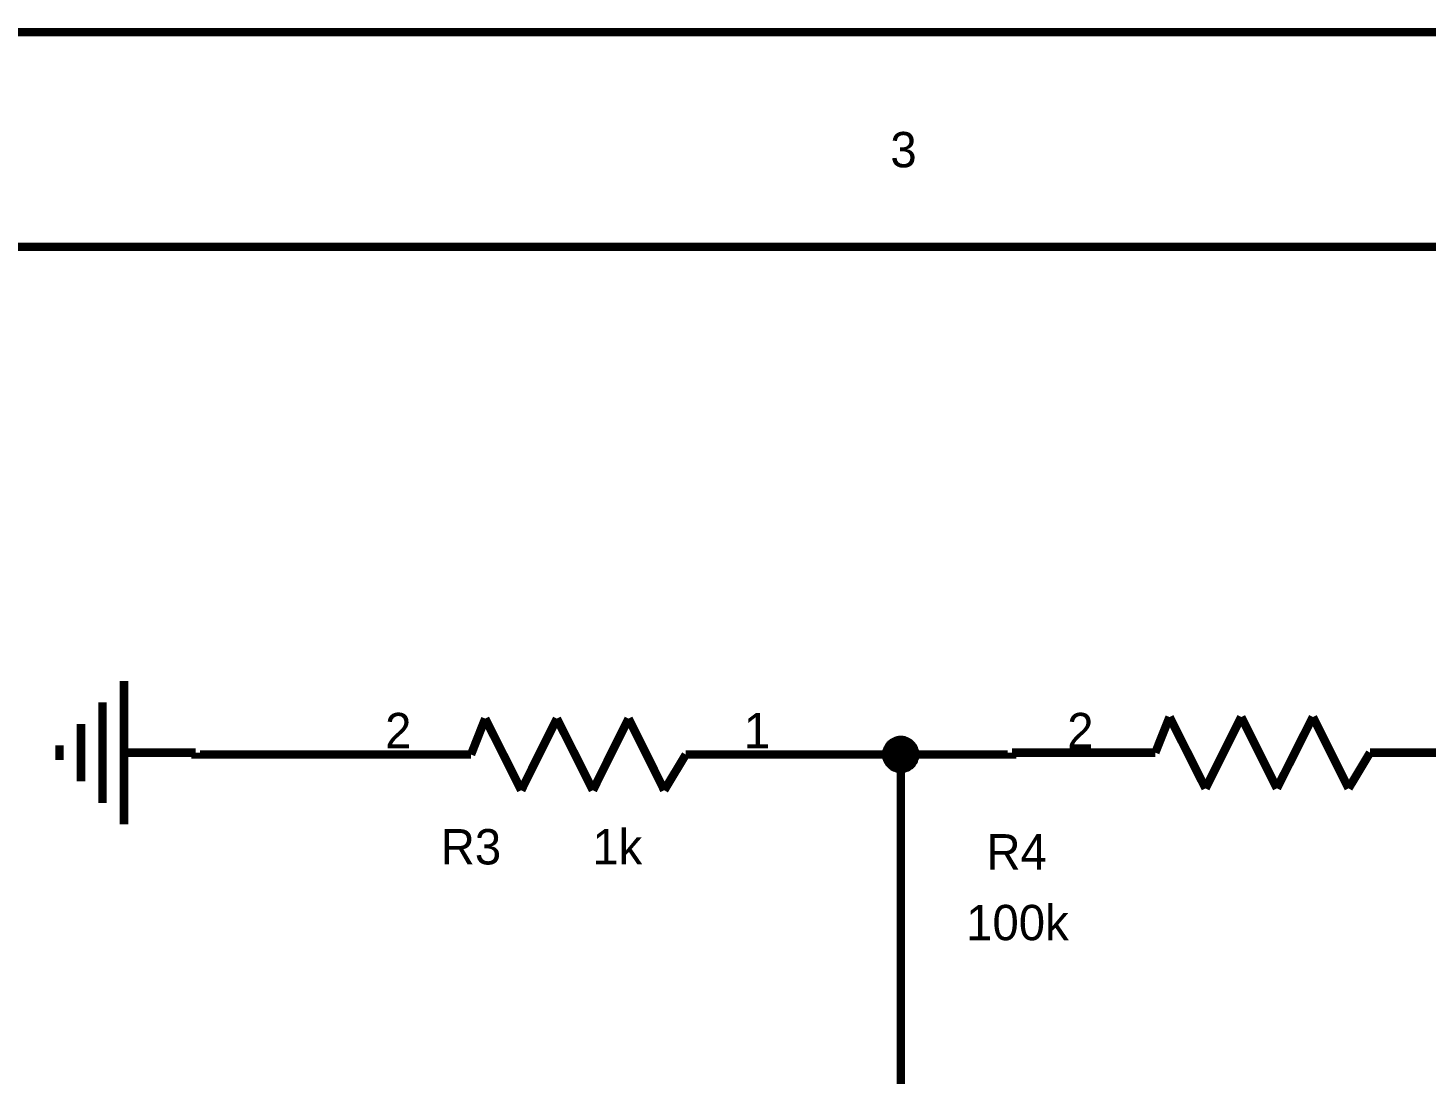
# Model space of a CAD drawing. Header units: millimetres. Extents: x 0 to 800, y 0 to 567.
# Drawn here: x 135.17 to 184.75, y 529.42 to 566.53 of the extents above; entities that cross this region are included whole.
import ezdxf

# ---------------------------------------------------------------- set-up
doc = ezdxf.new("R2010")
doc.units = ezdxf.units.MM
doc.layers.add('Sheet', color=255, linetype='Continuous')

msp = doc.modelspace()

# ---------------------------------------------------------------- linework, layer by layer
at = {"layer": 'Sheet'}
for points, const_width in [([(0, 566.375), (800.1, 566.375), (800.1, 0), (0, 0), (0, 566.375)], 0.3), ([(0, 566.375), (0, 0), (800.1, 0), (800.1, 566.375), (0, 566.375), (0, 566.375)], 0.0991), ([(7.661, 558.76), (792.484, 558.76), (792.484, 7.616), (7.661, 7.616), (7.661, 558.76)], 0.3), ([(7.661, 558.76), (7.661, 7.616), (792.484, 7.616), (792.484, 558.76), (7.661, 558.76), (7.661, 558.76)], 0.0991)]:
    msp.add_lwpolyline(points, close=True, dxfattribs=dict(at, const_width=const_width))
for points, const_width in [([(138.573, 543.36), (138.573, 538.276)], 0.3), ([(137.811, 542.599), (137.811, 539.038)], 0.3), ([(137.05, 541.837), (137.05, 539.799)], 0.3), ([(151.385, 542.028), (150.881, 540.751)], 0.3), ([(152.662, 539.485), (151.385, 542.028)], 0.3), ([(153.927, 542.028), (152.662, 539.485)], 0.3), ([(155.204, 539.485), (153.927, 542.028)], 0.3), ([(156.47, 542.028), (155.204, 539.485)], 0.3), ([(157.735, 539.485), (156.47, 542.028)], 0.3), ([(175.655, 542.084), (175.151, 540.818)], 0.3), ([(176.931, 539.553), (175.655, 542.084)], 0.3), ([(178.197, 542.084), (176.931, 539.553)], 0.3), ([(179.463, 539.553), (178.197, 542.084)], 0.3), ([(180.739, 542.084), (179.463, 539.553)], 0.3), ([(182.005, 539.553), (180.739, 542.084)], 0.3), ([(136.288, 541.076), (136.288, 540.561)], 0.3), ([(141.115, 540.818), (138.573, 540.818)], 0.3), ([(141.115, 540.818), (141.115, 540.751), (145.796, 540.751)], 0.3), ([(163.581, 540.751), (166.124, 540.751), (170.066, 540.751), (170.066, 540.818)], 0.3), ([(165.609, 540.751), (165.609, 540.773), (165.609, 540.807), (165.62, 540.829), (165.62, 540.852), (165.62, 540.874), (165.631, 540.908), (165.642, 540.93), (165.653, 540.953), (165.665, 540.975), (165.676, 540.997), (165.687, 541.02), (165.698, 541.042), (165.709, 541.053), (165.732, 541.076), (165.743, 541.098), (165.765, 541.109), (165.777, 541.132), (165.799, 541.143), (165.821, 541.165), (165.833, 541.177), (165.855, 541.188), (165.877, 541.199), (165.9, 541.21), (165.922, 541.221), (165.945, 541.233), (165.967, 541.244), (166.001, 541.255), (166.023, 541.255), (166.045, 541.255), (166.068, 541.266), (166.101, 541.266), (166.124, 541.266)], 0.3), ([(165.609, 540.751), (165.609, 540.773), (165.609, 540.807), (165.62, 540.829), (165.62, 540.852), (165.62, 540.874), (165.631, 540.908), (165.642, 540.93), (165.653, 540.953), (165.665, 540.975), (165.676, 540.997), (165.687, 541.02), (165.698, 541.042), (165.709, 541.053), (165.732, 541.076), (165.743, 541.098), (165.765, 541.109), (165.777, 541.132), (165.799, 541.143), (165.821, 541.165), (165.833, 541.177), (165.855, 541.188), (165.877, 541.199), (165.9, 541.21), (165.922, 541.221), (165.945, 541.233), (165.967, 541.244), (166.001, 541.255), (166.023, 541.255), (166.045, 541.255), (166.068, 541.266), (166.101, 541.266), (166.124, 541.266)], 0.3), ([(165.609, 540.751), (165.609, 540.773), (165.609, 540.807), (165.62, 540.829), (165.62, 540.852), (165.62, 540.874), (165.631, 540.908), (165.642, 540.93), (165.653, 540.953), (165.665, 540.975), (165.676, 540.997), (165.687, 541.02), (165.698, 541.042), (165.709, 541.053), (165.732, 541.076), (165.743, 541.098), (165.765, 541.109), (165.777, 541.132), (165.799, 541.143), (165.821, 541.165), (165.833, 541.177), (165.855, 541.188), (165.877, 541.199), (165.9, 541.21), (165.922, 541.221), (165.945, 541.233), (165.967, 541.244), (166.001, 541.255), (166.023, 541.255), (166.045, 541.255), (166.068, 541.266), (166.101, 541.266), (166.124, 541.266)], 0.3), ([(165.609, 540.751), (165.609, 540.773), (165.609, 540.807), (165.62, 540.829), (165.62, 540.852), (165.62, 540.874), (165.631, 540.908), (165.642, 540.93), (165.653, 540.953), (165.665, 540.975), (165.676, 540.997), (165.687, 541.02), (165.698, 541.042), (165.709, 541.053), (165.732, 541.076), (165.743, 541.098), (165.765, 541.109), (165.777, 541.132), (165.799, 541.143), (165.821, 541.165), (165.833, 541.177), (165.855, 541.188), (165.877, 541.199), (165.9, 541.21), (165.922, 541.221), (165.945, 541.233), (165.967, 541.244), (166.001, 541.255), (166.023, 541.255), (166.045, 541.255), (166.068, 541.266), (166.101, 541.266), (166.124, 541.266)], 0.3), ([(165.609, 540.751), (165.609, 540.773), (165.609, 540.807), (165.62, 540.829), (165.62, 540.852), (165.62, 540.874), (165.631, 540.908), (165.642, 540.93), (165.653, 540.953), (165.665, 540.975), (165.676, 540.997), (165.687, 541.02), (165.698, 541.042), (165.709, 541.053), (165.732, 541.076), (165.743, 541.098), (165.765, 541.109), (165.777, 541.132), (165.799, 541.143), (165.821, 541.165), (165.833, 541.177), (165.855, 541.188), (165.877, 541.199), (165.9, 541.21), (165.922, 541.221), (165.945, 541.233), (165.967, 541.244), (166.001, 541.255), (166.023, 541.255), (166.045, 541.255), (166.068, 541.266), (166.101, 541.266), (166.124, 541.266)], 0.0991), ([(165.609, 540.751), (165.609, 540.773), (165.609, 540.807), (165.62, 540.829), (165.62, 540.852), (165.62, 540.874), (165.631, 540.908), (165.642, 540.93), (165.653, 540.953), (165.665, 540.975), (165.676, 540.997), (165.687, 541.02), (165.698, 541.042), (165.709, 541.053), (165.732, 541.076), (165.743, 541.098), (165.765, 541.109), (165.777, 541.132), (165.799, 541.143), (165.821, 541.165), (165.833, 541.177), (165.855, 541.188), (165.877, 541.199), (165.9, 541.21), (165.922, 541.221), (165.945, 541.233), (165.967, 541.244), (166.001, 541.255), (166.023, 541.255), (166.045, 541.255), (166.068, 541.266), (166.101, 541.266), (166.124, 541.266)], 0.0991), ([(165.609, 540.751), (165.609, 540.773), (165.609, 540.807), (165.62, 540.829), (165.62, 540.852), (165.62, 540.874), (165.631, 540.908), (165.642, 540.93), (165.653, 540.953), (165.665, 540.975), (165.676, 540.997), (165.687, 541.02), (165.698, 541.042), (165.709, 541.053), (165.732, 541.076), (165.743, 541.098), (165.765, 541.109), (165.777, 541.132), (165.799, 541.143), (165.821, 541.165), (165.833, 541.177), (165.855, 541.188), (165.877, 541.199), (165.9, 541.21), (165.922, 541.221), (165.945, 541.233), (165.967, 541.244), (166.001, 541.255), (166.023, 541.255), (166.045, 541.255), (166.068, 541.266), (166.101, 541.266), (166.124, 541.266)], 0.0991), ([(165.609, 540.751), (165.609, 540.773), (165.609, 540.807), (165.62, 540.829), (165.62, 540.852), (165.62, 540.874), (165.631, 540.908), (165.642, 540.93), (165.653, 540.953), (165.665, 540.975), (165.676, 540.997), (165.687, 541.02), (165.698, 541.042), (165.709, 541.053), (165.732, 541.076), (165.743, 541.098), (165.765, 541.109), (165.777, 541.132), (165.799, 541.143), (165.821, 541.165), (165.833, 541.177), (165.855, 541.188), (165.877, 541.199), (165.9, 541.21), (165.922, 541.221), (165.945, 541.233), (165.967, 541.244), (166.001, 541.255), (166.023, 541.255), (166.045, 541.255), (166.068, 541.266), (166.101, 541.266), (166.124, 541.266)], 0.0991), ([(166.124, 541.266), (166.124, 541.266)], 0.3), ([(166.124, 541.266), (166.146, 541.266), (166.18, 541.266), (166.202, 541.255), (166.225, 541.255), (166.247, 541.255), (166.269, 541.244), (166.303, 541.233), (166.325, 541.221), (166.348, 541.21), (166.37, 541.199), (166.381, 541.188), (166.404, 541.177), (166.426, 541.165), (166.449, 541.143), (166.46, 541.132), (166.482, 541.109), (166.493, 541.098), (166.516, 541.076), (166.527, 541.053), (166.538, 541.042), (166.561, 541.02), (166.572, 540.997), (166.583, 540.975), (166.583, 540.953), (166.594, 540.93), (166.605, 540.908), (166.617, 540.874), (166.617, 540.852), (166.617, 540.829), (166.628, 540.807), (166.628, 540.773), (166.628, 540.751)], 0.3), ([(166.124, 541.266), (166.124, 541.266)], 0.3), ([(166.124, 541.266), (166.146, 541.266), (166.18, 541.266), (166.202, 541.255), (166.225, 541.255), (166.247, 541.255), (166.269, 541.244), (166.303, 541.233), (166.325, 541.221), (166.348, 541.21), (166.37, 541.199), (166.381, 541.188), (166.404, 541.177), (166.426, 541.165), (166.449, 541.143), (166.46, 541.132), (166.482, 541.109), (166.493, 541.098), (166.516, 541.076), (166.527, 541.053), (166.538, 541.042), (166.561, 541.02), (166.572, 540.997), (166.583, 540.975), (166.583, 540.953), (166.594, 540.93), (166.605, 540.908), (166.617, 540.874), (166.617, 540.852), (166.617, 540.829), (166.628, 540.807), (166.628, 540.773), (166.628, 540.751)], 0.3), ([(166.124, 541.266), (166.124, 541.266)], 0.3), ([(166.124, 541.266), (166.146, 541.266), (166.18, 541.266), (166.202, 541.255), (166.225, 541.255), (166.247, 541.255), (166.269, 541.244), (166.303, 541.233), (166.325, 541.221), (166.348, 541.21), (166.37, 541.199), (166.381, 541.188), (166.404, 541.177), (166.426, 541.165), (166.449, 541.143), (166.46, 541.132), (166.482, 541.109), (166.493, 541.098), (166.516, 541.076), (166.527, 541.053), (166.538, 541.042), (166.561, 541.02), (166.572, 540.997), (166.583, 540.975), (166.583, 540.953), (166.594, 540.93), (166.605, 540.908), (166.617, 540.874), (166.617, 540.852), (166.617, 540.829), (166.628, 540.807), (166.628, 540.773), (166.628, 540.751)], 0.3), ([(166.124, 541.266), (166.124, 541.266)], 0.3), ([(166.124, 541.266), (166.146, 541.266), (166.18, 541.266), (166.202, 541.255), (166.225, 541.255), (166.247, 541.255), (166.269, 541.244), (166.303, 541.233), (166.325, 541.221), (166.348, 541.21), (166.37, 541.199), (166.381, 541.188), (166.404, 541.177), (166.426, 541.165), (166.449, 541.143), (166.46, 541.132), (166.482, 541.109), (166.493, 541.098), (166.516, 541.076), (166.527, 541.053), (166.538, 541.042), (166.561, 541.02), (166.572, 540.997), (166.583, 540.975), (166.583, 540.953), (166.594, 540.93), (166.605, 540.908), (166.617, 540.874), (166.617, 540.852), (166.617, 540.829), (166.628, 540.807), (166.628, 540.773), (166.628, 540.751)], 0.3), ([(166.124, 541.266), (166.124, 541.266)], 0.0991), ([(166.124, 541.266), (166.146, 541.266), (166.18, 541.266), (166.202, 541.255), (166.225, 541.255), (166.247, 541.255), (166.269, 541.244), (166.303, 541.233), (166.325, 541.221), (166.348, 541.21), (166.37, 541.199), (166.381, 541.188), (166.404, 541.177), (166.426, 541.165), (166.449, 541.143), (166.46, 541.132), (166.482, 541.109), (166.493, 541.098), (166.516, 541.076), (166.527, 541.053), (166.538, 541.042), (166.561, 541.02), (166.572, 540.997), (166.583, 540.975), (166.583, 540.953), (166.594, 540.93), (166.605, 540.908), (166.617, 540.874), (166.617, 540.852), (166.617, 540.829), (166.628, 540.807), (166.628, 540.773), (166.628, 540.751)], 0.0991), ([(166.124, 541.266), (166.124, 541.266)], 0.0991), ([(166.124, 541.266), (166.146, 541.266), (166.18, 541.266), (166.202, 541.255), (166.225, 541.255), (166.247, 541.255), (166.269, 541.244), (166.303, 541.233), (166.325, 541.221), (166.348, 541.21), (166.37, 541.199), (166.381, 541.188), (166.404, 541.177), (166.426, 541.165), (166.449, 541.143), (166.46, 541.132), (166.482, 541.109), (166.493, 541.098), (166.516, 541.076), (166.527, 541.053), (166.538, 541.042), (166.561, 541.02), (166.572, 540.997), (166.583, 540.975), (166.583, 540.953), (166.594, 540.93), (166.605, 540.908), (166.617, 540.874), (166.617, 540.852), (166.617, 540.829), (166.628, 540.807), (166.628, 540.773), (166.628, 540.751)], 0.0991), ([(166.124, 541.266), (166.124, 541.266)], 0.0991), ([(166.124, 541.266), (166.146, 541.266), (166.18, 541.266), (166.202, 541.255), (166.225, 541.255), (166.247, 541.255), (166.269, 541.244), (166.303, 541.233), (166.325, 541.221), (166.348, 541.21), (166.37, 541.199), (166.381, 541.188), (166.404, 541.177), (166.426, 541.165), (166.449, 541.143), (166.46, 541.132), (166.482, 541.109), (166.493, 541.098), (166.516, 541.076), (166.527, 541.053), (166.538, 541.042), (166.561, 541.02), (166.572, 540.997), (166.583, 540.975), (166.583, 540.953), (166.594, 540.93), (166.605, 540.908), (166.617, 540.874), (166.617, 540.852), (166.617, 540.829), (166.628, 540.807), (166.628, 540.773), (166.628, 540.751)], 0.0991), ([(166.124, 541.266), (166.124, 541.266)], 0.0991), ([(166.124, 541.266), (166.146, 541.266), (166.18, 541.266), (166.202, 541.255), (166.225, 541.255), (166.247, 541.255), (166.269, 541.244), (166.303, 541.233), (166.325, 541.221), (166.348, 541.21), (166.37, 541.199), (166.381, 541.188), (166.404, 541.177), (166.426, 541.165), (166.449, 541.143), (166.46, 541.132), (166.482, 541.109), (166.493, 541.098), (166.516, 541.076), (166.527, 541.053), (166.538, 541.042), (166.561, 541.02), (166.572, 540.997), (166.583, 540.975), (166.583, 540.953), (166.594, 540.93), (166.605, 540.908), (166.617, 540.874), (166.617, 540.852), (166.617, 540.829), (166.628, 540.807), (166.628, 540.773), (166.628, 540.751)], 0.0991), ([(175.151, 540.818), (170.066, 540.818)], 0.3), ([(175.151, 540.818), (174.389, 540.818)], 0.3), ([(182.766, 540.818), (182.005, 539.553)], 0.3), ([(182.766, 540.818), (187.851, 540.818)], 0.3), ([(182.766, 540.818), (183.528, 540.818)], 0.3), ([(150.881, 540.751), (145.796, 540.751)], 0.3), ([(150.881, 540.751), (150.12, 540.751)], 0.3), ([(158.497, 540.751), (157.735, 539.485)], 0.3), ([(158.497, 540.751), (163.581, 540.751)], 0.3), ([(158.497, 540.751), (159.258, 540.751)], 0.3), ([(166.124, 540.247), (166.101, 540.247), (166.068, 540.247), (166.045, 540.258), (166.023, 540.258), (166.001, 540.258), (165.967, 540.269), (165.945, 540.281), (165.922, 540.292), (165.9, 540.292), (165.877, 540.303), (165.855, 540.314), (165.833, 540.337), (165.821, 540.348), (165.799, 540.359), (165.777, 540.381), (165.765, 540.393), (165.743, 540.415), (165.732, 540.426), (165.709, 540.449), (165.698, 540.471), (165.687, 540.493), (165.676, 540.505), (165.665, 540.527), (165.653, 540.549), (165.642, 540.572), (165.631, 540.605), (165.62, 540.628), (165.62, 540.65), (165.62, 540.673), (165.609, 540.695), (165.609, 540.729), (165.609, 540.751)], 0.3), ([(165.609, 540.751), (165.609, 540.751)], 0.3), ([(166.124, 540.247), (166.101, 540.247), (166.068, 540.247), (166.045, 540.258), (166.023, 540.258), (166.001, 540.258), (165.967, 540.269), (165.945, 540.281), (165.922, 540.292), (165.9, 540.292), (165.877, 540.303), (165.855, 540.314), (165.833, 540.337), (165.821, 540.348), (165.799, 540.359), (165.777, 540.381), (165.765, 540.393), (165.743, 540.415), (165.732, 540.426), (165.709, 540.449), (165.698, 540.471), (165.687, 540.493), (165.676, 540.505), (165.665, 540.527), (165.653, 540.549), (165.642, 540.572), (165.631, 540.605), (165.62, 540.628), (165.62, 540.65), (165.62, 540.673), (165.609, 540.695), (165.609, 540.729), (165.609, 540.751)], 0.3), ([(165.609, 540.751), (165.609, 540.751)], 0.3), ([(166.124, 540.247), (166.101, 540.247), (166.068, 540.247), (166.045, 540.258), (166.023, 540.258), (166.001, 540.258), (165.967, 540.269), (165.945, 540.281), (165.922, 540.292), (165.9, 540.292), (165.877, 540.303), (165.855, 540.314), (165.833, 540.337), (165.821, 540.348), (165.799, 540.359), (165.777, 540.381), (165.765, 540.393), (165.743, 540.415), (165.732, 540.426), (165.709, 540.449), (165.698, 540.471), (165.687, 540.493), (165.676, 540.505), (165.665, 540.527), (165.653, 540.549), (165.642, 540.572), (165.631, 540.605), (165.62, 540.628), (165.62, 540.65), (165.62, 540.673), (165.609, 540.695), (165.609, 540.729), (165.609, 540.751)], 0.3), ([(165.609, 540.751), (165.609, 540.751)], 0.3), ([(166.124, 540.247), (166.101, 540.247), (166.068, 540.247), (166.045, 540.258), (166.023, 540.258), (166.001, 540.258), (165.967, 540.269), (165.945, 540.281), (165.922, 540.292), (165.9, 540.292), (165.877, 540.303), (165.855, 540.314), (165.833, 540.337), (165.821, 540.348), (165.799, 540.359), (165.777, 540.381), (165.765, 540.393), (165.743, 540.415), (165.732, 540.426), (165.709, 540.449), (165.698, 540.471), (165.687, 540.493), (165.676, 540.505), (165.665, 540.527), (165.653, 540.549), (165.642, 540.572), (165.631, 540.605), (165.62, 540.628), (165.62, 540.65), (165.62, 540.673), (165.609, 540.695), (165.609, 540.729), (165.609, 540.751)], 0.3), ([(165.609, 540.751), (165.609, 540.751)], 0.3), ([(166.124, 540.247), (166.101, 540.247), (166.068, 540.247), (166.045, 540.258), (166.023, 540.258), (166.001, 540.258), (165.967, 540.269), (165.945, 540.281), (165.922, 540.292), (165.9, 540.292), (165.877, 540.303), (165.855, 540.314), (165.833, 540.337), (165.821, 540.348), (165.799, 540.359), (165.777, 540.381), (165.765, 540.393), (165.743, 540.415), (165.732, 540.426), (165.709, 540.449), (165.698, 540.471), (165.687, 540.493), (165.676, 540.505), (165.665, 540.527), (165.653, 540.549), (165.642, 540.572), (165.631, 540.605), (165.62, 540.628), (165.62, 540.65), (165.62, 540.673), (165.609, 540.695), (165.609, 540.729), (165.609, 540.751)], 0.0991), ([(165.609, 540.751), (165.609, 540.751)], 0.0991), ([(166.124, 540.247), (166.101, 540.247), (166.068, 540.247), (166.045, 540.258), (166.023, 540.258), (166.001, 540.258), (165.967, 540.269), (165.945, 540.281), (165.922, 540.292), (165.9, 540.292), (165.877, 540.303), (165.855, 540.314), (165.833, 540.337), (165.821, 540.348), (165.799, 540.359), (165.777, 540.381), (165.765, 540.393), (165.743, 540.415), (165.732, 540.426), (165.709, 540.449), (165.698, 540.471), (165.687, 540.493), (165.676, 540.505), (165.665, 540.527), (165.653, 540.549), (165.642, 540.572), (165.631, 540.605), (165.62, 540.628), (165.62, 540.65), (165.62, 540.673), (165.609, 540.695), (165.609, 540.729), (165.609, 540.751)], 0.0991), ([(165.609, 540.751), (165.609, 540.751)], 0.0991), ([(166.124, 540.247), (166.101, 540.247), (166.068, 540.247), (166.045, 540.258), (166.023, 540.258), (166.001, 540.258), (165.967, 540.269), (165.945, 540.281), (165.922, 540.292), (165.9, 540.292), (165.877, 540.303), (165.855, 540.314), (165.833, 540.337), (165.821, 540.348), (165.799, 540.359), (165.777, 540.381), (165.765, 540.393), (165.743, 540.415), (165.732, 540.426), (165.709, 540.449), (165.698, 540.471), (165.687, 540.493), (165.676, 540.505), (165.665, 540.527), (165.653, 540.549), (165.642, 540.572), (165.631, 540.605), (165.62, 540.628), (165.62, 540.65), (165.62, 540.673), (165.609, 540.695), (165.609, 540.729), (165.609, 540.751)], 0.0991), ([(165.609, 540.751), (165.609, 540.751)], 0.0991), ([(166.124, 540.247), (166.101, 540.247), (166.068, 540.247), (166.045, 540.258), (166.023, 540.258), (166.001, 540.258), (165.967, 540.269), (165.945, 540.281), (165.922, 540.292), (165.9, 540.292), (165.877, 540.303), (165.855, 540.314), (165.833, 540.337), (165.821, 540.348), (165.799, 540.359), (165.777, 540.381), (165.765, 540.393), (165.743, 540.415), (165.732, 540.426), (165.709, 540.449), (165.698, 540.471), (165.687, 540.493), (165.676, 540.505), (165.665, 540.527), (165.653, 540.549), (165.642, 540.572), (165.631, 540.605), (165.62, 540.628), (165.62, 540.65), (165.62, 540.673), (165.609, 540.695), (165.609, 540.729), (165.609, 540.751)], 0.0991), ([(165.609, 540.751), (165.609, 540.751)], 0.0991), ([(166.628, 522.978), (166.124, 522.978), (166.124, 540.751)], 0.3), ([(166.628, 540.751), (166.628, 540.729), (166.628, 540.695), (166.617, 540.673), (166.617, 540.65), (166.617, 540.628), (166.605, 540.605), (166.594, 540.572), (166.583, 540.549), (166.583, 540.527), (166.572, 540.505), (166.561, 540.493), (166.538, 540.471), (166.527, 540.449), (166.516, 540.426), (166.493, 540.415), (166.482, 540.393), (166.46, 540.381), (166.449, 540.359), (166.426, 540.348), (166.404, 540.337), (166.381, 540.314), (166.37, 540.303), (166.348, 540.292), (166.325, 540.292), (166.303, 540.281), (166.269, 540.269), (166.247, 540.258), (166.225, 540.258), (166.202, 540.258), (166.18, 540.247), (166.146, 540.247), (166.124, 540.247)], 0.3), ([(166.628, 540.751), (166.628, 540.729), (166.628, 540.695), (166.617, 540.673), (166.617, 540.65), (166.617, 540.628), (166.605, 540.605), (166.594, 540.572), (166.583, 540.549), (166.583, 540.527), (166.572, 540.505), (166.561, 540.493), (166.538, 540.471), (166.527, 540.449), (166.516, 540.426), (166.493, 540.415), (166.482, 540.393), (166.46, 540.381), (166.449, 540.359), (166.426, 540.348), (166.404, 540.337), (166.381, 540.314), (166.37, 540.303), (166.348, 540.292), (166.325, 540.292), (166.303, 540.281), (166.269, 540.269), (166.247, 540.258), (166.225, 540.258), (166.202, 540.258), (166.18, 540.247), (166.146, 540.247), (166.124, 540.247)], 0.3), ([(166.628, 540.751), (166.628, 540.729), (166.628, 540.695), (166.617, 540.673), (166.617, 540.65), (166.617, 540.628), (166.605, 540.605), (166.594, 540.572), (166.583, 540.549), (166.583, 540.527), (166.572, 540.505), (166.561, 540.493), (166.538, 540.471), (166.527, 540.449), (166.516, 540.426), (166.493, 540.415), (166.482, 540.393), (166.46, 540.381), (166.449, 540.359), (166.426, 540.348), (166.404, 540.337), (166.381, 540.314), (166.37, 540.303), (166.348, 540.292), (166.325, 540.292), (166.303, 540.281), (166.269, 540.269), (166.247, 540.258), (166.225, 540.258), (166.202, 540.258), (166.18, 540.247), (166.146, 540.247), (166.124, 540.247)], 0.3), ([(166.628, 540.751), (166.628, 540.729), (166.628, 540.695), (166.617, 540.673), (166.617, 540.65), (166.617, 540.628), (166.605, 540.605), (166.594, 540.572), (166.583, 540.549), (166.583, 540.527), (166.572, 540.505), (166.561, 540.493), (166.538, 540.471), (166.527, 540.449), (166.516, 540.426), (166.493, 540.415), (166.482, 540.393), (166.46, 540.381), (166.449, 540.359), (166.426, 540.348), (166.404, 540.337), (166.381, 540.314), (166.37, 540.303), (166.348, 540.292), (166.325, 540.292), (166.303, 540.281), (166.269, 540.269), (166.247, 540.258), (166.225, 540.258), (166.202, 540.258), (166.18, 540.247), (166.146, 540.247), (166.124, 540.247)], 0.3), ([(166.628, 540.751), (166.628, 540.729), (166.628, 540.695), (166.617, 540.673), (166.617, 540.65), (166.617, 540.628), (166.605, 540.605), (166.594, 540.572), (166.583, 540.549), (166.583, 540.527), (166.572, 540.505), (166.561, 540.493), (166.538, 540.471), (166.527, 540.449), (166.516, 540.426), (166.493, 540.415), (166.482, 540.393), (166.46, 540.381), (166.449, 540.359), (166.426, 540.348), (166.404, 540.337), (166.381, 540.314), (166.37, 540.303), (166.348, 540.292), (166.325, 540.292), (166.303, 540.281), (166.269, 540.269), (166.247, 540.258), (166.225, 540.258), (166.202, 540.258), (166.18, 540.247), (166.146, 540.247), (166.124, 540.247)], 0.0991), ([(166.628, 540.751), (166.628, 540.729), (166.628, 540.695), (166.617, 540.673), (166.617, 540.65), (166.617, 540.628), (166.605, 540.605), (166.594, 540.572), (166.583, 540.549), (166.583, 540.527), (166.572, 540.505), (166.561, 540.493), (166.538, 540.471), (166.527, 540.449), (166.516, 540.426), (166.493, 540.415), (166.482, 540.393), (166.46, 540.381), (166.449, 540.359), (166.426, 540.348), (166.404, 540.337), (166.381, 540.314), (166.37, 540.303), (166.348, 540.292), (166.325, 540.292), (166.303, 540.281), (166.269, 540.269), (166.247, 540.258), (166.225, 540.258), (166.202, 540.258), (166.18, 540.247), (166.146, 540.247), (166.124, 540.247)], 0.0991), ([(166.628, 540.751), (166.628, 540.729), (166.628, 540.695), (166.617, 540.673), (166.617, 540.65), (166.617, 540.628), (166.605, 540.605), (166.594, 540.572), (166.583, 540.549), (166.583, 540.527), (166.572, 540.505), (166.561, 540.493), (166.538, 540.471), (166.527, 540.449), (166.516, 540.426), (166.493, 540.415), (166.482, 540.393), (166.46, 540.381), (166.449, 540.359), (166.426, 540.348), (166.404, 540.337), (166.381, 540.314), (166.37, 540.303), (166.348, 540.292), (166.325, 540.292), (166.303, 540.281), (166.269, 540.269), (166.247, 540.258), (166.225, 540.258), (166.202, 540.258), (166.18, 540.247), (166.146, 540.247), (166.124, 540.247)], 0.0991), ([(166.628, 540.751), (166.628, 540.729), (166.628, 540.695), (166.617, 540.673), (166.617, 540.65), (166.617, 540.628), (166.605, 540.605), (166.594, 540.572), (166.583, 540.549), (166.583, 540.527), (166.572, 540.505), (166.561, 540.493), (166.538, 540.471), (166.527, 540.449), (166.516, 540.426), (166.493, 540.415), (166.482, 540.393), (166.46, 540.381), (166.449, 540.359), (166.426, 540.348), (166.404, 540.337), (166.381, 540.314), (166.37, 540.303), (166.348, 540.292), (166.325, 540.292), (166.303, 540.281), (166.269, 540.269), (166.247, 540.258), (166.225, 540.258), (166.202, 540.258), (166.18, 540.247), (166.146, 540.247), (166.124, 540.247)], 0.0991), ([(166.628, 540.751), (166.628, 540.751), (166.628, 540.751), (166.628, 540.751), (166.628, 540.751), (166.628, 540.751), (166.628, 540.751), (166.628, 540.751), (166.628, 540.751), (166.628, 540.751), (166.628, 540.751), (166.628, 540.751), (166.628, 540.751), (166.628, 540.751), (166.628, 540.751), (166.628, 540.751), (166.628, 540.751), (166.628, 540.751), (166.628, 540.751), (166.628, 540.751), (166.628, 540.751), (166.628, 540.751), (166.628, 540.751), (166.628, 540.751), (166.628, 540.751), (166.628, 540.751), (166.628, 540.751), (166.628, 540.751), (166.628, 540.751), (166.628, 540.751), (166.628, 540.751), (166.628, 540.751), (166.628, 540.751)], 0.3), ([(166.628, 540.751), (166.628, 540.751)], 0.3), ([(166.628, 540.751), (166.628, 540.751), (166.628, 540.751), (166.628, 540.751), (166.628, 540.751), (166.628, 540.751), (166.628, 540.751), (166.628, 540.751), (166.628, 540.751), (166.628, 540.751), (166.628, 540.751), (166.628, 540.751), (166.628, 540.751), (166.628, 540.751), (166.628, 540.751), (166.628, 540.751), (166.628, 540.751), (166.628, 540.751), (166.628, 540.751), (166.628, 540.751), (166.628, 540.751), (166.628, 540.751), (166.628, 540.751), (166.628, 540.751), (166.628, 540.751), (166.628, 540.751), (166.628, 540.751), (166.628, 540.751), (166.628, 540.751), (166.628, 540.751), (166.628, 540.751), (166.628, 540.751), (166.628, 540.751)], 0.3), ([(166.628, 540.751), (166.628, 540.751)], 0.3), ([(166.628, 540.751), (166.628, 540.751), (166.628, 540.751), (166.628, 540.751), (166.628, 540.751), (166.628, 540.751), (166.628, 540.751), (166.628, 540.751), (166.628, 540.751), (166.628, 540.751), (166.628, 540.751), (166.628, 540.751), (166.628, 540.751), (166.628, 540.751), (166.628, 540.751), (166.628, 540.751), (166.628, 540.751), (166.628, 540.751), (166.628, 540.751), (166.628, 540.751), (166.628, 540.751), (166.628, 540.751), (166.628, 540.751), (166.628, 540.751), (166.628, 540.751), (166.628, 540.751), (166.628, 540.751), (166.628, 540.751), (166.628, 540.751), (166.628, 540.751), (166.628, 540.751), (166.628, 540.751), (166.628, 540.751)], 0.3), ([(166.628, 540.751), (166.628, 540.751)], 0.3), ([(166.628, 540.751), (166.628, 540.751), (166.628, 540.751), (166.628, 540.751), (166.628, 540.751), (166.628, 540.751), (166.628, 540.751), (166.628, 540.751), (166.628, 540.751), (166.628, 540.751), (166.628, 540.751), (166.628, 540.751), (166.628, 540.751), (166.628, 540.751), (166.628, 540.751), (166.628, 540.751), (166.628, 540.751), (166.628, 540.751), (166.628, 540.751), (166.628, 540.751), (166.628, 540.751), (166.628, 540.751), (166.628, 540.751), (166.628, 540.751), (166.628, 540.751), (166.628, 540.751), (166.628, 540.751), (166.628, 540.751), (166.628, 540.751), (166.628, 540.751), (166.628, 540.751), (166.628, 540.751), (166.628, 540.751)], 0.3), ([(166.628, 540.751), (166.628, 540.751)], 0.3), ([(166.628, 540.751), (166.628, 540.751), (166.628, 540.751), (166.628, 540.751), (166.628, 540.751), (166.628, 540.751), (166.628, 540.751), (166.628, 540.751), (166.628, 540.751), (166.628, 540.751), (166.628, 540.751), (166.628, 540.751), (166.628, 540.751), (166.628, 540.751), (166.628, 540.751), (166.628, 540.751), (166.628, 540.751), (166.628, 540.751), (166.628, 540.751), (166.628, 540.751), (166.628, 540.751), (166.628, 540.751), (166.628, 540.751), (166.628, 540.751), (166.628, 540.751), (166.628, 540.751), (166.628, 540.751), (166.628, 540.751), (166.628, 540.751), (166.628, 540.751), (166.628, 540.751), (166.628, 540.751), (166.628, 540.751)], 0.0991), ([(166.628, 540.751), (166.628, 540.751)], 0.0991), ([(166.628, 540.751), (166.628, 540.751), (166.628, 540.751), (166.628, 540.751), (166.628, 540.751), (166.628, 540.751), (166.628, 540.751), (166.628, 540.751), (166.628, 540.751), (166.628, 540.751), (166.628, 540.751), (166.628, 540.751), (166.628, 540.751), (166.628, 540.751), (166.628, 540.751), (166.628, 540.751), (166.628, 540.751), (166.628, 540.751), (166.628, 540.751), (166.628, 540.751), (166.628, 540.751), (166.628, 540.751), (166.628, 540.751), (166.628, 540.751), (166.628, 540.751), (166.628, 540.751), (166.628, 540.751), (166.628, 540.751), (166.628, 540.751), (166.628, 540.751), (166.628, 540.751), (166.628, 540.751), (166.628, 540.751)], 0.0991), ([(166.628, 540.751), (166.628, 540.751)], 0.0991), ([(166.628, 540.751), (166.628, 540.751), (166.628, 540.751), (166.628, 540.751), (166.628, 540.751), (166.628, 540.751), (166.628, 540.751), (166.628, 540.751), (166.628, 540.751), (166.628, 540.751), (166.628, 540.751), (166.628, 540.751), (166.628, 540.751), (166.628, 540.751), (166.628, 540.751), (166.628, 540.751), (166.628, 540.751), (166.628, 540.751), (166.628, 540.751), (166.628, 540.751), (166.628, 540.751), (166.628, 540.751), (166.628, 540.751), (166.628, 540.751), (166.628, 540.751), (166.628, 540.751), (166.628, 540.751), (166.628, 540.751), (166.628, 540.751), (166.628, 540.751), (166.628, 540.751), (166.628, 540.751), (166.628, 540.751)], 0.0991), ([(166.628, 540.751), (166.628, 540.751)], 0.0991), ([(166.628, 540.751), (166.628, 540.751), (166.628, 540.751), (166.628, 540.751), (166.628, 540.751), (166.628, 540.751), (166.628, 540.751), (166.628, 540.751), (166.628, 540.751), (166.628, 540.751), (166.628, 540.751), (166.628, 540.751), (166.628, 540.751), (166.628, 540.751), (166.628, 540.751), (166.628, 540.751), (166.628, 540.751), (166.628, 540.751), (166.628, 540.751), (166.628, 540.751), (166.628, 540.751), (166.628, 540.751), (166.628, 540.751), (166.628, 540.751), (166.628, 540.751), (166.628, 540.751), (166.628, 540.751), (166.628, 540.751), (166.628, 540.751), (166.628, 540.751), (166.628, 540.751), (166.628, 540.751), (166.628, 540.751)], 0.0991), ([(166.628, 540.751), (166.628, 540.751)], 0.0991)]:
    msp.add_lwpolyline(points, dxfattribs=dict(at, const_width=const_width))
at = {"layer": 'Sheet', "const_width": 0.508}
msp.add_lwpolyline([(165.862, 540.766, 1), (166.37, 540.766, 1)], format="xyb", close=True, dxfattribs=at)

# ---------------------------------------------------------------- texts
at = {"layer": 'Sheet'}
for s, height, p in [('3', 1.254, (165.754, 561.582)), ('2', 1.254, (147.835, 540.975)), ('1', 1.254, (160.558, 540.975)), ('2', 1.254, (172.026, 540.975)), ('R3', 1.2543, (149.806, 536.854)), ('1k', 1.2543, (155.182, 536.854)), ('R4', 1.2543, (169.159, 536.674)), ('100k', 1.2543, (168.442, 534.166))]:
    msp.add_text(s, height=height, dxfattribs=at).set_placement(p)

doc.saveas('drawing.dxf')
